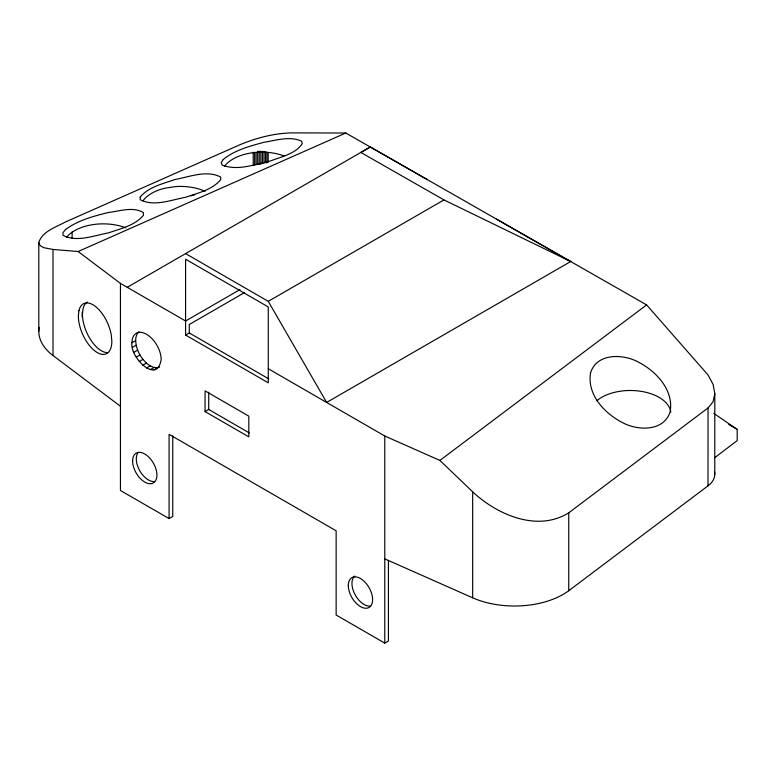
<?xml version="1.0" encoding="UTF-8"?>
<svg xmlns="http://www.w3.org/2000/svg" width="776" height="776" viewBox="0 0 776 776"><rect width="100%" height="100%" fill="white"/><g stroke="black" fill="none" stroke-linecap="round" stroke-linejoin="round"><path stroke-width="1.16" d="M120.445 406.265L53.011 355.524L53.011 249.455L44.077 247.757L41.186 246.331L39.411 244.547L38.8 242.442C42.379 231.219 55.882 227.3 65.242 222.072L239.512 144.908C255.896 138.06 273.443 133.404 291.252 132.89L345.786 133.016L646.612 304.9L708.061 374.992L713.086 384.392L714.822 393.645L714.774 474.32M185.6 335.077L185.59 259.223L268.263 306.957L268.273 382.81L185.6 335.077L189.286 332.952L189.286 324.504L244.498 292.61M205.039 411.581L205.068 390.871L248.815 416.149L248.815 436.859L205.039 411.581L208.725 409.456L208.725 392.21M714.58 472.264A32.776 18.925 0 0 1 708.003 485.834L568.74 590.749A68.783 39.712 0 0 1 472.662 597.811L472.662 491.809L439.895 460.43L384.78 436.005L268.263 368.736M708.003 485.834L708.061 407.924L713.076 401.774L714.822 393.645M714.599 457.791L737.2 440.593L737.2 429.361L713.842 413.433M439.895 460.43L646.612 304.9M472.662 491.809C497.077 514.76 537.438 532.365 568.74 512.829L708.061 407.924M127.225 287.304L370.307 146.984L427.314 179.615M131.969 342.72A20.632 11.912 60 0 1 146.567 334.301A20.632 11.912 60 0 1 161.156 359.569C157.14 385.255 129.379 356.65 131.969 342.72L135.654 340.596A20.632 11.912 60 0 1 139.069 331.74M132.473 347.367L136.149 345.242L135.654 340.596M239.997 289.574L185.59 321.002L120.445 283.385L78.124 251.521L53.011 249.455M133.928 352.275L137.604 350.151L136.149 345.242M136.246 357.096L139.922 354.971C143.958 361.422 151.087 369.638 159.555 367.203M139.263 361.519L142.949 359.395M142.784 365.234L146.47 363.11M146.567 367.989L150.243 365.865M268.263 301.34L443.969 199.917L570.68 261.541L326.638 402.434L268.263 301.34L185.59 253.606M150.34 369.599L154.017 367.475M153.861 369.948L157.538 367.824M120.445 283.385L120.445 490.5L169.081 518.581L172.757 516.457L172.757 435.831M169.081 518.581L169.081 434.337L336.144 530.794L336.144 615.028L384.78 643.11L388.427 641.005L388.427 560.379M370.307 146.984L360.83 152.435L443.969 199.917M78.124 251.521L345.786 133.016M384.78 558.875L472.662 597.811M496.378 219.065L570.68 261.541M728.79 424.559L737.2 429.361M189.286 332.952L268.787 378.892M208.725 409.456L249.339 432.94M137.604 350.151L139.922 354.971M568.74 512.829L568.74 590.749M384.78 436.005L384.78 643.11M268.186 152.697L268.186 162.368M266.876 152.174L266.876 163.067M265.46 151.756L265.46 162.64M263.976 151.436L263.976 163.532M262.424 151.213L262.424 163.309M260.843 151.107L260.843 164.415M259.252 151.116L259.252 164.415M257.68 151.223L257.68 164.531M256.129 152.659L256.129 164.754M254.644 152.988L254.644 165.084M253.238 152.212L253.238 165.511M82.227 312.117L82.227 316.957M72.11 232.053L72.11 238.096M38.8 242.442L38.8 331.498M53.011 355.524A68.783 39.712 0 0 1 39.149 327.365M154.521 481.586A17.198 9.923 60 0 1 139.845 470.877A17.198 9.923 60 0 1 137.915 452.815M370.191 606.134A17.198 9.923 60 0 1 354.797 594.106A17.198 9.923 60 0 1 354.797 576.064M107.573 352.605A27.509 13.677 66.1 0 1 82.45 314.251L83.022 308.867A27.509 13.677 66.1 0 1 87.358 302.058M191.274 195.891A17.198 11.039 -53.7 0 1 194.776 194.786M224.477 166.345A40.575 23.425 0 0 1 283.977 155.937M142.939 200.858A40.575 23.425 0 0 1 164.91 188.19L175.143 186.609A40.575 23.425 0 0 1 205.136 191.255M596.783 400.755A40.575 23.425 0 0 1 640.782 391.279A40.575 23.425 0 0 1 670.813 412.124M66.329 237.524A40.575 23.435 0 0 1 125.77 227.814M140.194 197.017L140.194 199.694C154.094 206.979 171.244 199.878 185.716 197.249C197.851 193.001 212.032 189.974 220.665 179.722L220.665 177.035C206.756 169.76 189.616 176.85 175.143 179.479C163.008 183.737 148.827 186.764 140.194 197.017M590.468 373.227C587.073 395.003 604.776 413.666 622.885 422.823C638.25 430.952 664.372 431.524 670.241 411.396C673.636 389.62 655.933 370.957 637.823 361.8C622.459 353.672 596.337 353.099 590.468 373.227M78.929 310.681L78.357 316.065A27.509 13.677 66.1 0 0 95.108 351.13A27.509 13.677 66.1 0 0 111.851 341.265L111.278 335.019A27.509 13.677 66.1 0 0 95.108 306.2A27.509 13.677 66.1 0 0 78.929 310.681M223.236 159.478L221.276 162.601L222.091 165.075C237.485 171.089 254.77 164.502 270.145 161.088C281.251 156.723 295.297 154.114 302.32 143.599L301.515 141.125C289.739 135.81 276.14 140.369 264.024 142.28C249.833 146.131 234.837 149.991 223.236 159.478M65.727 229.366L62.982 232.645L62.982 235.322C76.892 242.597 94.041 235.506 108.514 232.868C120.639 228.619 134.83 225.593 143.444 215.34L143.444 212.653C133.123 206.28 119.717 211.188 108.514 212.478C93.644 216.126 78.269 220.219 65.727 229.366M132.609 461.012A17.198 9.923 60 0 0 150.845 483.71A17.198 9.923 60 0 0 150.845 459.392A17.198 9.923 60 0 0 132.609 461.012M348.308 585.55A17.198 9.923 60 0 0 366.544 608.238A17.198 9.923 60 0 0 366.544 583.921A17.198 9.923 60 0 0 348.308 585.55"/></g></svg>
